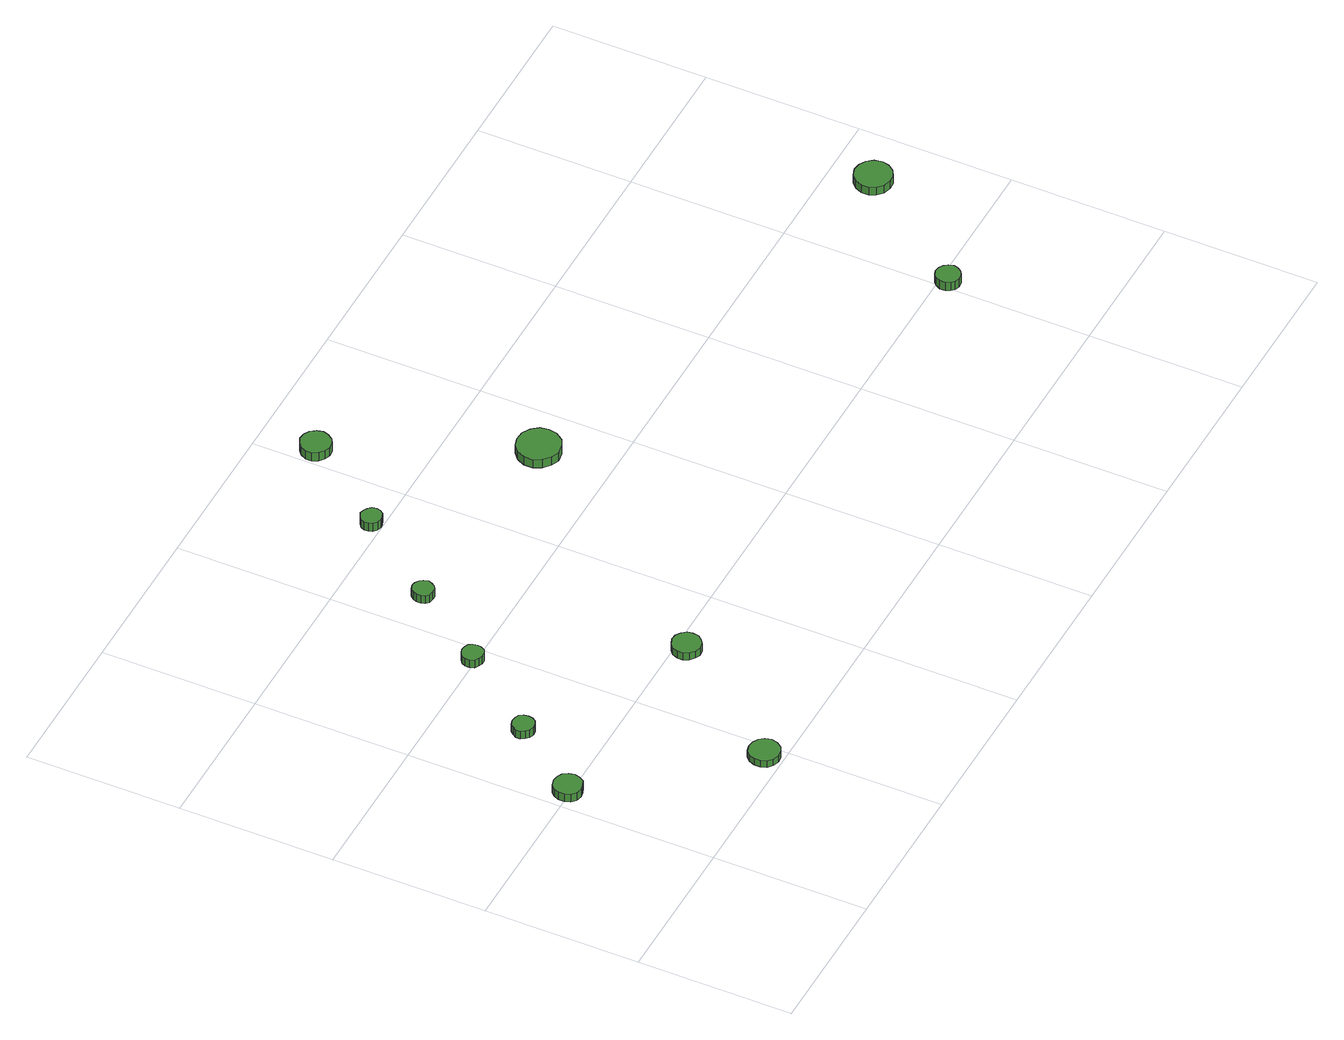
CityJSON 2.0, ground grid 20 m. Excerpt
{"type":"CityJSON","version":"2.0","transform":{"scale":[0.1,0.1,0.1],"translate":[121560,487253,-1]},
"CityObjects":{
"tree1":{"type":"SolitaryVegetationObject","attributes":{"function":"something"},"geometry":[{"type":"MultiSurface","lod":"1","boundaries":[[[0,1,2,3,4,5,6,7,8,9,10,11,12,13,14]],[[15,16,17,18,19,20,21,22,23,24,25,26,27,28,29]],[[0,29,28,1]],[[1,28,27,2]],[[2,27,26,3]],[[3,26,25,4]],[[4,25,24,5]],[[5,24,23,6]],[[6,23,22,7]],[[7,22,21,8]],[[8,21,20,9]],[[9,20,19,10]],[[10,19,18,11]],[[11,18,17,12]],[[12,17,16,13]],[[13,16,15,14]],[[14,15,29,0]]]}]},
"tree2":{"type":"SolitaryVegetationObject","attributes":{"function":"something"},"geometry":[{"type":"MultiSurface","lod":"1","boundaries":[[[30,31,32,33,34,35,36,37,38,39,40,41,42,43,44]],[[45,46,47,48,49,50,51,52,53,54,55,56,57,58,59]],[[30,59,58,31]],[[31,58,57,32]],[[32,57,56,33]],[[33,56,55,34]],[[34,55,54,35]],[[35,54,53,36]],[[36,53,52,37]],[[37,52,51,38]],[[38,51,50,39]],[[39,50,49,40]],[[40,49,48,41]],[[41,48,47,42]],[[42,47,46,43]],[[43,46,45,44]],[[44,45,59,30]]]}]},
"tree3":{"type":"SolitaryVegetationObject","attributes":{"function":"something"},"geometry":[{"type":"MultiSurface","lod":"1","boundaries":[[[60,61,62,63,64,65,66,67,68,69,70,71,72,73,74]],[[75,76,77,78,79,80,81,82,83,84,85,86,87,88,89]],[[60,89,88,61]],[[61,88,87,62]],[[62,87,86,63]],[[63,86,85,64]],[[64,85,84,65]],[[65,84,83,66]],[[66,83,82,67]],[[67,82,81,68]],[[68,81,80,69]],[[69,80,79,70]],[[70,79,78,71]],[[71,78,77,72]],[[72,77,76,73]],[[73,76,75,74]],[[74,75,89,60]]]}]},
"tree4":{"type":"SolitaryVegetationObject","attributes":{"function":"something"},"geometry":[{"type":"MultiSurface","lod":"1","boundaries":[[[90,91,92,93,94,95,96,97,98,99,100,101,102,103,104]],[[105,106,107,108,109,110,111,112,113,114,115,116,117,118,119]],[[90,119,118,91]],[[91,118,117,92]],[[92,117,116,93]],[[93,116,115,94]],[[94,115,114,95]],[[95,114,113,96]],[[96,113,112,97]],[[97,112,111,98]],[[98,111,110,99]],[[99,110,109,100]],[[100,109,108,101]],[[101,108,107,102]],[[102,107,106,103]],[[103,106,105,104]],[[104,105,119,90]]]}]},
"tree5":{"type":"SolitaryVegetationObject","attributes":{"function":"something"},"geometry":[{"type":"MultiSurface","lod":"1","boundaries":[[[120,121,122,123,124,125,126,127,128,129,130,131,132,133,134]],[[135,136,137,138,139,140,141,142,143,144,145,146,147,148,149]],[[120,149,148,121]],[[121,148,147,122]],[[122,147,146,123]],[[123,146,145,124]],[[124,145,144,125]],[[125,144,143,126]],[[126,143,142,127]],[[127,142,141,128]],[[128,141,140,129]],[[129,140,139,130]],[[130,139,138,131]],[[131,138,137,132]],[[132,137,136,133]],[[133,136,135,134]],[[134,135,149,120]]]}]},
"tree6":{"type":"SolitaryVegetationObject","attributes":{"function":"something"},"geometry":[{"type":"MultiSurface","lod":"1","boundaries":[[[150,151,152,153,154,155,156,157,158,159,160,161,162,163,164]],[[165,166,167,168,169,170,171,172,173,174,175,176,177,178,179]],[[150,179,178,151]],[[151,178,177,152]],[[152,177,176,153]],[[153,176,175,154]],[[154,175,174,155]],[[155,174,173,156]],[[156,173,172,157]],[[157,172,171,158]],[[158,171,170,159]],[[159,170,169,160]],[[160,169,168,161]],[[161,168,167,162]],[[162,167,166,163]],[[163,166,165,164]],[[164,165,179,150]]]}]},
"tree7":{"type":"SolitaryVegetationObject","attributes":{"function":"something"},"geometry":[{"type":"MultiSurface","lod":"1","boundaries":[[[180,181,182,183,184,185,186,187,188,189,190,191,192,193,194]],[[195,196,197,198,199,200,201,202,203,204,205,206,207,208,209]],[[180,209,208,181]],[[181,208,207,182]],[[182,207,206,183]],[[183,206,205,184]],[[184,205,204,185]],[[185,204,203,186]],[[186,203,202,187]],[[187,202,201,188]],[[188,201,200,189]],[[189,200,199,190]],[[190,199,198,191]],[[191,198,197,192]],[[192,197,196,193]],[[193,196,195,194]],[[194,195,209,180]]]}]},
"tree8":{"type":"SolitaryVegetationObject","attributes":{"function":"something"},"geometry":[{"type":"MultiSurface","lod":"1","boundaries":[[[210,211,212,213,214,215,216,217,218,219,220,221,222,223,224]],[[225,226,227,228,229,230,231,232,233,234,235,236,237,238,239]],[[210,239,238,211]],[[211,238,237,212]],[[212,237,236,213]],[[213,236,235,214]],[[214,235,234,215]],[[215,234,233,216]],[[216,233,232,217]],[[217,232,231,218]],[[218,231,230,219]],[[219,230,229,220]],[[220,229,228,221]],[[221,228,227,222]],[[222,227,226,223]],[[223,226,225,224]],[[224,225,239,210]]]}]},
"tree9":{"type":"SolitaryVegetationObject","attributes":{"function":"something"},"geometry":[{"type":"MultiSurface","lod":"1","boundaries":[[[240,241,242,243,244,245,246,247,248,249,250,251,252,253,254]],[[255,256,257,258,259,260,261,262,263,264,265,266,267,268,269]],[[240,269,268,241]],[[241,268,267,242]],[[242,267,266,243]],[[243,266,265,244]],[[244,265,264,245]],[[245,264,263,246]],[[246,263,262,247]],[[247,262,261,248]],[[248,261,260,249]],[[249,260,259,250]],[[250,259,258,251]],[[251,258,257,252]],[[252,257,256,253]],[[253,256,255,254]],[[254,255,269,240]]]}]},
"tree10":{"type":"SolitaryVegetationObject","attributes":{"function":"something"},"geometry":[{"type":"MultiSurface","lod":"1","boundaries":[[[270,271,272,273,274,275,276,277,278,279,280,281,282,283,284]],[[285,286,287,288,289,290,291,292,293,294,295,296,297,298,299]],[[270,299,298,271]],[[271,298,297,272]],[[272,297,296,273]],[[273,296,295,274]],[[274,295,294,275]],[[275,294,293,276]],[[276,293,292,277]],[[277,292,291,278]],[[278,291,290,279]],[[279,290,289,280]],[[280,289,288,281]],[[281,288,287,282]],[[282,287,286,283]],[[283,286,285,284]],[[284,285,299,270]]]}]},
"tree11":{"type":"SolitaryVegetationObject","attributes":{"function":"something"},"geometry":[{"type":"MultiSurface","lod":"1","boundaries":[[[300,301,302,303,304,305,306,307,308,309,310,311,312,313,314]],[[315,316,317,318,319,320,321,322,323,324,325,326,327,328,329]],[[300,329,328,301]],[[301,328,327,302]],[[302,327,326,303]],[[303,326,325,304]],[[304,325,324,305]],[[305,324,323,306]],[[306,323,322,307]],[[307,322,321,308]],[[308,321,320,309]],[[309,320,319,310]],[[310,319,318,311]],[[311,318,317,312]],[[312,317,316,313]],[[313,316,315,314]],[[314,315,329,300]]]}]}
},
"vertices":[
[46,204,18],[44,211,18],[40,218,18],[33,221,18],[26,222,18],[18,220,18],[13,215,18],[10,208,18],[10,200,18],[13,193,18],[18,188,18],[26,186,18],[33,187,18],[40,190,18],[44,197,18],[44,197,6],[40,190,6],[33,187,6],[26,186,6],[18,188,6],[13,193,6],[10,200,6],[10,208,6],[13,215,6],[18,220,6],[26,222,6],[33,221,6],[40,218,6],[44,211,6],[46,204,6],
[112,297,18],[111,303,18],[108,308,18],[103,310,18],[97,311,18],[91,309,18],[87,305,18],[84,300,18],[84,294,18],[87,289,18],[91,285,18],[97,283,18],[103,284,18],[108,286,18],[111,291,18],[111,291,6],[108,286,6],[103,284,6],[97,283,6],[91,285,6],[87,289,6],[84,294,6],[84,300,6],[87,305,6],[91,309,6],[97,311,6],[103,310,6],[108,308,6],[111,303,6],[112,297,6],
[204,24,16],[202,32,16],[197,38,16],[190,42,16],[182,43,16],[174,41,16],[168,35,16],[165,28,16],[165,20,16],[168,12,16],[174,7,16],[182,4,16],[190,5,16],[197,9,16],[202,16,16],[202,16,6],[197,9,6],[190,5,6],[182,4,6],[174,7,6],[168,12,6],[165,20,6],[165,28,6],[168,35,6],[174,41,6],[182,43,6],[190,42,6],[197,38,6],[202,32,6],[204,24,6],
[195,404,18],[194,410,18],[191,415,18],[186,417,18],[180,418,18],[175,416,18],[170,412,18],[168,407,18],[168,402,18],[170,396,18],[175,393,18],[180,391,18],[186,391,18],[191,394,18],[194,399,18],[194,399,6],[191,394,6],[186,391,6],[180,391,6],[175,393,6],[170,396,6],[168,402,6],[168,407,6],[170,412,6],[175,416,6],[180,418,6],[186,417,6],[191,415,6],[194,410,6],[195,404,6],
[326,187,17],[325,194,17],[320,200,17],[314,204,17],[306,205,17],[299,202,17],[293,197,17],[290,190,17],[290,183,17],[293,176,17],[299,171,17],[306,168,17],[314,169,17],[320,173,17],[325,179,17],[325,179,6],[320,173,6],[314,169,6],[306,168,6],[299,171,6],[293,176,6],[290,183,6],[290,190,6],[293,197,6],[299,202,6],[306,205,6],[314,204,6],[320,200,6],[325,194,6],[326,187,6],
[269,505,18],[267,511,18],[264,515,18],[259,518,18],[254,519,18],[248,517,18],[244,513,18],[242,508,18],[242,502,18],[244,497,18],[248,493,18],[254,492,18],[259,492,18],[264,495,18],[267,500,18],[267,500,6],[264,495,6],[259,492,6],[254,492,6],[248,493,6],[244,497,6],[242,502,6],[242,508,6],[244,513,6],[248,517,6],[254,519,6],[259,518,6],[264,515,6],[267,511,6],[269,505,6],
[347,611,25],[346,617,25],[342,621,25],[337,624,25],[332,625,25],[327,623,25],[322,619,25],[320,614,25],[320,609,25],[322,604,25],[327,600,25],[332,598,25],[337,599,25],[342,601,25],[346,606,25],[346,606,12],[342,601,12],[337,599,12],[332,598,12],[327,600,12],[322,604,12],[320,609,12],[320,614,12],[322,619,12],[327,623,12],[332,625,12],[337,624,12],[342,621,12],[346,617,12],[347,611,12],
[437,725,26],[435,733,26],[430,740,26],[423,744,26],[415,745,26],[408,742,26],[402,737,26],[398,729,26],[398,721,26],[402,714,26],[408,709,26],[415,706,26],[423,707,26],[430,711,26],[435,718,26],[435,718,13],[430,711,13],[423,707,13],[415,706,13],[408,709,13],[402,714,13],[398,721,13],[398,729,13],[402,737,13],[408,742,13],[415,745,13],[423,744,13],[430,740,13],[435,733,13],[437,725,13],
[559,490,24],[557,501,24],[550,510,24],[540,516,24],[528,517,24],[518,514,24],[509,506,24],[504,496,24],[504,484,24],[509,474,24],[518,466,24],[528,462,24],[540,464,24],[550,469,24],[557,479,24],[557,479,11],[550,469,11],[540,464,11],[528,462,11],[518,466,11],[509,474,11],[504,484,11],[504,496,11],[509,506,11],[518,514,11],[528,517,11],[540,516,11],[550,510,11],[557,501,11],[559,490,11],
[1024,188,22],[1022,195,22],[1018,200,22],[1013,203,22],[1006,204,22],[1000,202,22],[996,198,22],[993,192,22],[993,185,22],[996,179,22],[1000,175,22],[1006,173,22],[1013,174,22],[1018,177,22],[1022,182,22],[1022,182,9],[1018,177,9],[1013,174,9],[1006,173,9],[1000,175,9],[996,179,9],[993,185,9],[993,192,9],[996,198,9],[1000,202,9],[1006,204,9],[1013,203,9],[1018,200,9],[1022,195,9],[1024,188,9],
[1146,342,23],[1144,352,23],[1138,360,23],[1129,365,23],[1120,366,23],[1110,363,23],[1103,356,23],[1099,347,23],[1099,337,23],[1103,329,23],[1110,322,23],[1120,319,23],[1129,320,23],[1138,325,23],[1144,333,23],[1144,333,11],[1138,325,11],[1129,320,11],[1120,319,11],[1110,322,11],[1103,329,11],[1099,337,11],[1099,347,11],[1103,356,11],[1110,363,11],[1120,366,11],[1129,365,11],[1138,360,11],[1144,352,11],[1146,342,11]
]}
